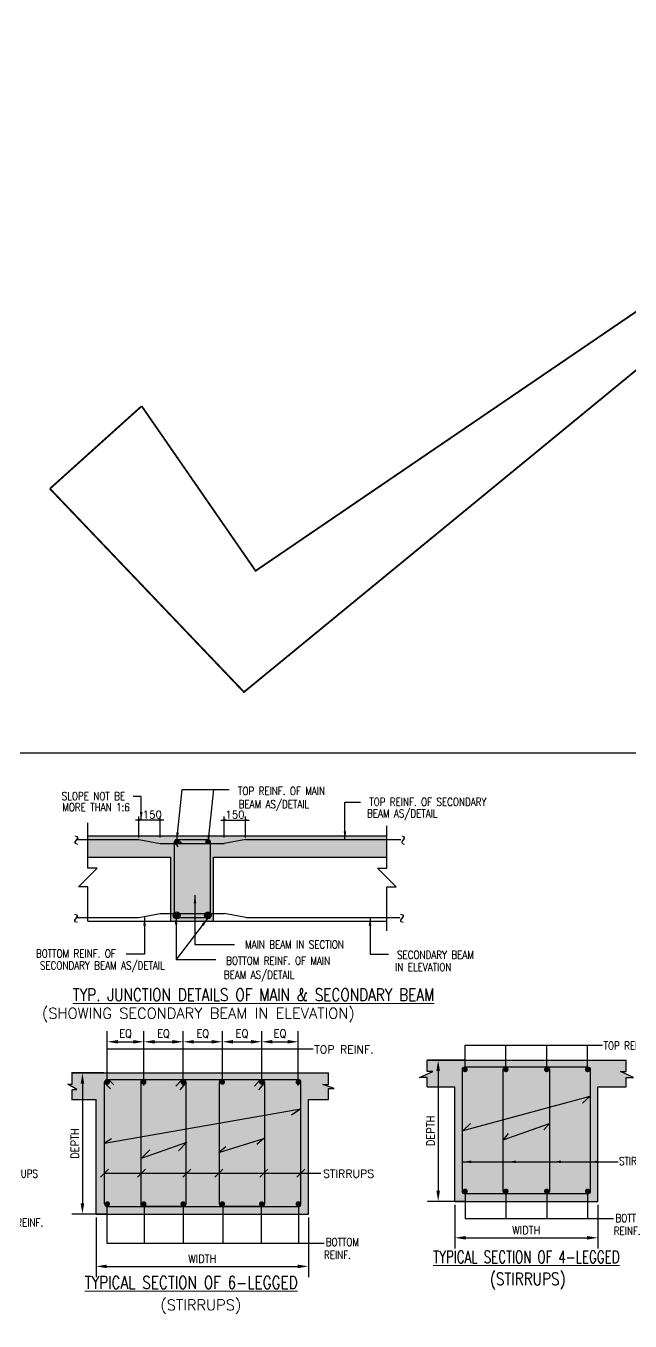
# Model space of a CAD drawing. Header units: millimetres. Extents: x 2061841 to 105821645, y -77612 to 48520811.
# Drawn here: x 2672703 to 2689691, y 43323 to 79745 of the extents above; entities that cross this region are included whole.
import ezdxf
from ezdxf.enums import TextEntityAlignment as Align

# ---------------------------------------------------------------- set-up
doc = ezdxf.new("R2010")
doc.units = ezdxf.units.MM
doc.header["$LTSCALE"] = 10
doc.header["$MEASUREMENT"] = 0
doc.linetypes.add('AUDIT_I_161129175419-4', pattern=[0])
doc.linetypes.add('AUDIT_I_161129175419-5', pattern=[0])
for name, color, linetype in [('BEAM', 4, 'Continuous'), ('BEAM HATCH', 252, 'Continuous'), ('BORDER', 5, 'Continuous'), ('DIM', 8, 'Continuous'), ('HATCH', 33, 'Continuous'), ('reinf', 1, 'Continuous')]:
    doc.layers.add(name, color=color, linetype=linetype)
for name, color, linetype, lineweight in [('GEN-LEDAR', 3, 'Continuous', 0), ('SHADE', 252, 'Continuous', 18), ('TEXT', 2, 'Continuous', 25), ('TEXT 3', 1, 'Continuous', 18), ('V-Beam1', 4, 'Continuous', 25)]:
    doc.layers.add(name, color=color, linetype=linetype, lineweight=lineweight)
doc.styles.add('200', font='romand.shx', dxfattribs={"width": 0.8, "height": 225})
doc.styles.add('MAH', font='romand.shx', dxfattribs={"height": 210})
doc.styles.add('RD', font='romand.shx', dxfattribs={"width": 0.9, "height": 225})
doc.styles.add('RT', font='romant.shx', dxfattribs={"height": 250})
doc.dimstyles.new('AR', dxfattribs={"dimtxt": 250, "dimasz": 300, "dimexe": 300, "dimexo": 100, "dimgap": 100, "dimtad": 1, "dimdec": 0, "dimdsep": 46, "dimtxsty": 'RD', "dimcen": 2.5, "dimdle": 100, "dimclrd": 3, "dimclre": 3, "dimclrt": 2, "dimadec": 0, "dimazin": 0, "dimtfac": 1, "dimtdec": 0, "dimtmove": 0, "dimatfit": 3, "dimfxl": 1, "dimtolj": 1, "dimtzin": 0, "dimarcsym": 0})
doc.dimstyles.new('GR1', dxfattribs={"dimtxt": 225, "dimasz": 125, "dimexe": 125, "dimexo": 100, "dimgap": 50, "dimtad": 1, "dimdec": 0, "dimzin": 3, "dimdsep": 46, "dimtxsty": '200', "dimblk1": 'OBLIQUE', "dimblk2": 'OBLIQUE', "dimsah": 1, "dimcen": 0.0625, "dimdle": 125, "dimclrd": 3, "dimclre": 3, "dimclrt": 2, "dimadec": 0, "dimazin": 0, "dimtfac": 1, "dimtdec": 0, "dimtix": 1, "dimtmove": 0, "dimatfit": 3, "dimfxl": 1, "dimtolj": 1, "dimtzin": 0, "dimarcsym": 0})
doc.dimstyles.new('MA', dxfattribs={"dimtxt": 210, "dimasz": 50, "dimexe": 100, "dimexo": 50, "dimgap": 50, "dimtad": 1, "dimdec": 0, "dimzin": 0, "dimdsep": 46, "dimtxsty": 'MAH', "dimblk1": 'OBLIQUE', "dimblk2": 'OBLIQUE', "dimsah": 1, "dimcen": 0.09, "dimdle": 100, "dimclrd": 3, "dimclre": 3, "dimclrt": 2, "dimadec": 0, "dimazin": 0, "dimtfac": 1, "dimtdec": 0, "dimtix": 1, "dimtofl": 0, "dimtmove": 0, "dimatfit": 3, "dimldrblk": 'OBLIQUE', "dimfxl": 1, "dimtolj": 1, "dimtzin": 0, "dimarcsym": 0})

# ---------------------------------------------------------------- blocks, each defined once
blk = doc.blocks.new('*D2069')
at = {"layer": 'Defpoints', "color": 0, "linetype": 'AUDIT_I_161129175419-4', "ltscale": 0.25, "transparency": 16777216}
for p in [(2685166, 50657), (2684295, 46689), (2685166, 46689)]:
    blk.add_point(p, dxfattribs=at)
at = {"layer": 'DIM', "color": 3, "lineweight": -2, "ltscale": 0.25, "transparency": 16777216}
for p, q in [((2685066, 50657), (2683995, 50657)), ((2684295, 50357), (2684295, 46989)), ((2685066, 46689), (2683995, 46689))]:
    blk.add_line(p, q, dxfattribs=at)
at = {"layer": 'DIM', "color": 3, "linetype": 'AUDIT_I_161129175419-4', "ltscale": 0.25, "transparency": 16777216}
for points in [[(2684245, 50357), (2684345, 50357), (2684295, 50657)], [(2684245, 46989), (2684345, 46989), (2684295, 46689)]]:
    blk.add_solid(points, dxfattribs=at)
at = {"layer": 'DIM', "color": 2, "linetype": 'AUDIT_I_161129175419-4', "ltscale": 0.25, "transparency": 16777216, "insert": (2684083, 48673), "char_height": 225, "attachment_point": 5, "rotation": 90, "style": 'RD'}
blk.add_mtext('\\A1;DEPTH', dxfattribs=at)
blk = doc.blocks.new('*D2070')
at = {"layer": 'Defpoints', "color": 0, "linetype": 'AUDIT_I_161129175419-4', "ltscale": 0.25, "transparency": 16777216}
for p in [(2684765, 46689), (2688781, 46689), (2688781, 45665)]:
    blk.add_point(p, dxfattribs=at)
at = {"layer": 'DIM', "color": 3, "lineweight": -2, "ltscale": 0.25, "transparency": 16777216}
for p, q in [((2684765, 46589), (2684765, 45365)), ((2688781, 46589), (2688781, 45365)), ((2685065, 45665), (2688481, 45665))]:
    blk.add_line(p, q, dxfattribs=at)
at = {"layer": 'DIM', "color": 3, "linetype": 'AUDIT_I_161129175419-4', "ltscale": 0.25, "transparency": 16777216}
for points in [[(2685065, 45715), (2685065, 45615), (2684765, 45665)], [(2688481, 45715), (2688481, 45615), (2688781, 45665)]]:
    blk.add_solid(points, dxfattribs=at)
at = {"layer": 'DIM', "color": 2, "linetype": 'AUDIT_I_161129175419-4', "ltscale": 0.25, "transparency": 16777216, "insert": (2686773, 45877), "char_height": 225, "attachment_point": 5, "style": 'RD'}
blk.add_mtext('\\A1;WIDTH', dxfattribs=at)
blk = doc.blocks.new('_Oblique')
at = {"color": 0, "linetype": 'ByBlock', "lineweight": -2}
blk.add_line((-0.5, -0.5), (0.5, 0.5), dxfattribs=at)
blk = doc.blocks.new('*D2073')
at = {"layer": 'Defpoints', "color": 0, "linetype": 'AUDIT_I_161129175419-4', "ltscale": 0.25, "transparency": 16777216}
for p in [(2674991, 50301), (2674293, 46333), (2675079, 46333)]:
    blk.add_point(p, dxfattribs=at)
at = {"layer": 'DIM', "color": 3, "lineweight": -2, "ltscale": 0.25, "transparency": 16777216}
for p, q in [((2674891, 50301), (2673993, 50301)), ((2674293, 50001), (2674293, 46633)), ((2674979, 46333), (2673993, 46333))]:
    blk.add_line(p, q, dxfattribs=at)
at = {"layer": 'DIM', "color": 3, "linetype": 'AUDIT_I_161129175419-4', "ltscale": 0.25, "transparency": 16777216}
for points in [[(2674243, 50001), (2674343, 50001), (2674293, 50301)], [(2674243, 46633), (2674343, 46633), (2674293, 46333)]]:
    blk.add_solid(points, dxfattribs=at)
at = {"layer": 'DIM', "color": 2, "linetype": 'AUDIT_I_161129175419-4', "ltscale": 0.25, "transparency": 16777216, "insert": (2674080, 48317), "char_height": 225, "attachment_point": 5, "rotation": 90, "style": 'RD'}
blk.add_mtext('\\A1;DEPTH', dxfattribs=at)
blk = doc.blocks.new('*D2074')
at = {"layer": 'Defpoints', "color": 0, "linetype": 'AUDIT_I_161129175419-4', "ltscale": 0.25, "transparency": 16777216}
for p in [(2674678, 46333), (2680648, 46333), (2680648, 44861)]:
    blk.add_point(p, dxfattribs=at)
at = {"layer": 'DIM', "color": 3, "lineweight": -2, "ltscale": 0.25, "transparency": 16777216}
for p, q in [((2674678, 46233), (2674678, 44561)), ((2680648, 46233), (2680648, 44561)), ((2674978, 44861), (2680348, 44861))]:
    blk.add_line(p, q, dxfattribs=at)
at = {"layer": 'DIM', "color": 3, "linetype": 'AUDIT_I_161129175419-4', "ltscale": 0.25, "transparency": 16777216}
for points in [[(2674978, 44911), (2674978, 44811), (2674678, 44861)], [(2680348, 44911), (2680348, 44811), (2680648, 44861)]]:
    blk.add_solid(points, dxfattribs=at)
at = {"layer": 'DIM', "color": 2, "linetype": 'AUDIT_I_161129175419-4', "ltscale": 0.25, "transparency": 16777216, "insert": (2677663, 45074), "char_height": 225, "attachment_point": 5, "style": 'RD'}
blk.add_mtext('\\A1;WIDTH', dxfattribs=at)
blk = doc.blocks.new('*D2075')
at = {"layer": 'Defpoints', "color": 0, "linetype": 'AUDIT_I_161129175419-4', "ltscale": 0.25, "transparency": 16777216}
for p in [(2676019, 51177), (2674991, 49969), (2676019, 49968)]:
    blk.add_point(p, dxfattribs=at)
at = {"layer": 'DIM', "color": 3, "lineweight": -2, "ltscale": 0.25, "transparency": 16777216}
for p, q in [((2674991, 50069), (2674991, 51477)), ((2676019, 50068), (2676019, 51477)), ((2675291, 51177), (2675719, 51177))]:
    blk.add_line(p, q, dxfattribs=at)
at = {"layer": 'DIM', "color": 3, "linetype": 'AUDIT_I_161129175419-4', "ltscale": 0.25, "transparency": 16777216}
for points in [[(2675291, 51227), (2675291, 51127), (2674991, 51177)], [(2675719, 51227), (2675719, 51127), (2676019, 51177)]]:
    blk.add_solid(points, dxfattribs=at)
at = {"layer": 'DIM', "color": 2, "linetype": 'AUDIT_I_161129175419-4', "ltscale": 0.25, "transparency": 16777216, "insert": (2675505, 51400), "char_height": 225, "attachment_point": 5, "style": 'RD'}
blk.add_mtext('\\A1;EQ', dxfattribs=at)
blk = doc.blocks.new('*D2076')
at = {"layer": 'Defpoints', "color": 0, "linetype": 'AUDIT_I_161129175419-4', "ltscale": 0.25, "transparency": 16777216}
for p in [(2677124, 51177), (2676019, 50022), (2677124, 49966)]:
    blk.add_point(p, dxfattribs=at)
at = {"layer": 'DIM', "color": 3, "lineweight": -2, "ltscale": 0.25, "transparency": 16777216}
for p, q in [((2676019, 50122), (2676019, 51477)), ((2677124, 50066), (2677124, 51477)), ((2676319, 51177), (2676824, 51177))]:
    blk.add_line(p, q, dxfattribs=at)
at = {"layer": 'DIM', "color": 3, "linetype": 'AUDIT_I_161129175419-4', "ltscale": 0.25, "transparency": 16777216}
for points in [[(2676319, 51227), (2676319, 51127), (2676019, 51177)], [(2676824, 51227), (2676824, 51127), (2677124, 51177)]]:
    blk.add_solid(points, dxfattribs=at)
at = {"layer": 'DIM', "color": 2, "linetype": 'AUDIT_I_161129175419-4', "ltscale": 0.25, "transparency": 16777216, "insert": (2676571, 51400), "char_height": 225, "attachment_point": 5, "style": 'RD'}
blk.add_mtext('\\A1;EQ', dxfattribs=at)
blk = doc.blocks.new('*D2077')
at = {"layer": 'Defpoints', "color": 0, "linetype": 'AUDIT_I_161129175419-4', "ltscale": 0.25, "transparency": 16777216}
for p in [(2678228, 51177), (2677124, 49970), (2678228, 49995)]:
    blk.add_point(p, dxfattribs=at)
at = {"layer": 'DIM', "color": 3, "lineweight": -2, "ltscale": 0.25, "transparency": 16777216}
for p, q in [((2677124, 50070), (2677124, 51477)), ((2678228, 50095), (2678228, 51477)), ((2677424, 51177), (2677928, 51177))]:
    blk.add_line(p, q, dxfattribs=at)
at = {"layer": 'DIM', "color": 3, "linetype": 'AUDIT_I_161129175419-4', "ltscale": 0.25, "transparency": 16777216}
for points in [[(2677424, 51227), (2677424, 51127), (2677124, 51177)], [(2677928, 51227), (2677928, 51127), (2678228, 51177)]]:
    blk.add_solid(points, dxfattribs=at)
at = {"layer": 'DIM', "color": 2, "linetype": 'AUDIT_I_161129175419-4', "ltscale": 0.25, "transparency": 16777216, "insert": (2677676, 51400), "char_height": 225, "attachment_point": 5, "style": 'RD'}
blk.add_mtext('\\A1;EQ', dxfattribs=at)
blk = doc.blocks.new('*D2078')
at = {"layer": 'Defpoints', "color": 0, "linetype": 'AUDIT_I_161129175419-4', "ltscale": 0.25, "transparency": 16777216}
for p in [(2679333, 51177), (2678228, 50044), (2679333, 50044)]:
    blk.add_point(p, dxfattribs=at)
at = {"layer": 'DIM', "color": 3, "lineweight": -2, "ltscale": 0.25, "transparency": 16777216}
for p, q in [((2678228, 50144), (2678228, 51477)), ((2679333, 50144), (2679333, 51477)), ((2678528, 51177), (2679033, 51177))]:
    blk.add_line(p, q, dxfattribs=at)
at = {"layer": 'DIM', "color": 3, "linetype": 'AUDIT_I_161129175419-4', "ltscale": 0.25, "transparency": 16777216}
for points in [[(2678528, 51227), (2678528, 51127), (2678228, 51177)], [(2679033, 51227), (2679033, 51127), (2679333, 51177)]]:
    blk.add_solid(points, dxfattribs=at)
at = {"layer": 'DIM', "color": 2, "linetype": 'AUDIT_I_161129175419-4', "ltscale": 0.25, "transparency": 16777216, "insert": (2678781, 51400), "char_height": 225, "attachment_point": 5, "style": 'RD'}
blk.add_mtext('\\A1;EQ', dxfattribs=at)
blk = doc.blocks.new('*D2079')
at = {"layer": 'Defpoints', "color": 0, "linetype": 'AUDIT_I_161129175419-4', "ltscale": 0.25, "transparency": 16777216}
for p in [(2680361, 51177), (2679333, 50044), (2680361, 49968)]:
    blk.add_point(p, dxfattribs=at)
at = {"layer": 'DIM', "color": 3, "lineweight": -2, "ltscale": 0.25, "transparency": 16777216}
for p, q in [((2679333, 50144), (2679333, 51477)), ((2680361, 50068), (2680361, 51477)), ((2679633, 51177), (2680061, 51177))]:
    blk.add_line(p, q, dxfattribs=at)
at = {"layer": 'DIM', "color": 3, "linetype": 'AUDIT_I_161129175419-4', "ltscale": 0.25, "transparency": 16777216}
for points in [[(2679633, 51227), (2679633, 51127), (2679333, 51177)], [(2680061, 51227), (2680061, 51127), (2680361, 51177)]]:
    blk.add_solid(points, dxfattribs=at)
at = {"layer": 'DIM', "color": 2, "linetype": 'AUDIT_I_161129175419-4', "ltscale": 0.25, "transparency": 16777216, "insert": (2679847, 51400), "char_height": 225, "attachment_point": 5, "style": 'RD'}
blk.add_mtext('\\A1;EQ', dxfattribs=at)
blk = doc.blocks.new('*D2023')
at = {"layer": 'Defpoints', "color": 0, "linetype": 'AUDIT_I_161129175419-5', "transparency": 16777216}
for p in [(2675882, 57410), (2675882, 56870), (2676482, 56870)]:
    blk.add_point(p, dxfattribs=at)
at = {"layer": 'DIM', "color": 3, "linetype": 'AUDIT_I_161129175419-5', "lineweight": -2, "transparency": 16777216}
for p, q in [((2676582, 57410), (2675782, 57410)), ((2675882, 56920), (2675882, 57510)), ((2676482, 56920), (2676482, 57510))]:
    blk.add_line(p, q, dxfattribs=at)
at = {"layer": 'DIM', "color": 3, "linetype": 'AUDIT_I_161129175419-5', "lineweight": -2, "transparency": 16777216, "xscale": 50, "yscale": 50, "zscale": 50, "rotation": 180}
blk.add_blockref('_Oblique', (2675882, 57410), dxfattribs=at)
at = {"layer": 'DIM', "color": 3, "linetype": 'AUDIT_I_161129175419-5', "lineweight": -2, "transparency": 16777216, "xscale": 50, "yscale": 50, "zscale": 50}
blk.add_blockref('_Oblique', (2676482, 57410), dxfattribs=at)
at = {"layer": 'DIM', "color": 2, "linetype": 'AUDIT_I_161129175419-5', "transparency": 16777216, "insert": (2676257, 57565), "char_height": 210, "attachment_point": 5, "style": 'MAH'}
blk.add_mtext('\\A1;150', dxfattribs=at)
blk = doc.blocks.new('*D2024')
at = {"layer": 'Defpoints', "color": 0, "linetype": 'AUDIT_I_161129175419-5', "transparency": 16777216}
for p in [(2678882, 57410), (2678282, 56870), (2678882, 56870)]:
    blk.add_point(p, dxfattribs=at)
at = {"layer": 'DIM', "color": 3, "linetype": 'AUDIT_I_161129175419-5', "lineweight": -2, "transparency": 16777216}
for p, q in [((2678182, 57410), (2678982, 57410)), ((2678282, 56920), (2678282, 57510)), ((2678882, 56920), (2678882, 57510))]:
    blk.add_line(p, q, dxfattribs=at)
at = {"layer": 'DIM', "color": 3, "linetype": 'AUDIT_I_161129175419-5', "lineweight": -2, "transparency": 16777216, "xscale": 50, "yscale": 50, "zscale": 50, "rotation": 180}
blk.add_blockref('_Oblique', (2678282, 57410), dxfattribs=at)
at = {"layer": 'DIM', "color": 3, "linetype": 'AUDIT_I_161129175419-5', "lineweight": -2, "transparency": 16777216, "xscale": 50, "yscale": 50, "zscale": 50}
blk.add_blockref('_Oblique', (2678882, 57410), dxfattribs=at)
at = {"layer": 'DIM', "color": 2, "linetype": 'AUDIT_I_161129175419-5', "transparency": 16777216, "insert": (2678582, 57565), "char_height": 210, "attachment_point": 5, "style": 'MAH'}
blk.add_mtext('\\A1;150', dxfattribs=at)

msp = doc.modelspace()

# ---------------------------------------------------------------- hatches: boundary and pattern name
at = {"layer": 'BEAM HATCH', "linetype": 'AUDIT_I_161129175419-5'}
for points in [[(2682852, 56369.7), (2682852, 56969.7), (2674441.7, 56969.7), (2674441.7, 56369.7), (2676782.2, 56369.7), (2676782.2, 54569.7), (2677982.2, 54569.7), (2677982.2, 56369.7), (2682852, 56369.7)], [(2681214.6, 49551.4), (2681214.6, 49861.4), (2681369.9, 49861.4), (2681299.1, 49888), (2681284.7, 49888.2), (2681294.3, 49889.8), (2681053.7, 49980.1), (2681214.6, 49980.1), (2681214.6, 50301.4), (2674000, 50301.4), (2674000, 49984.8), (2673885.6, 49984.8), (2674135.6, 49837.9), (2674000, 49837.9), (2674000, 49551.4), (2674678.1, 49551.4), (2674678.1, 46333.3), (2680647.6, 46333.3), (2680647.6, 49551.4)]]:
    msp.add_hatch(color=252, dxfattribs=at).paths.add_polyline_path(points)
at = {"layer": 'SHADE', "linetype": 'Continuous'}
h = msp.add_hatch(color=256, dxfattribs=at)
h.dxf.hatch_style = 1
h.paths.add_polyline_path([(2689579.3, 50656.7), (2683980.9, 50656.7), (2683980.9, 50340.2), (2684141.8, 50340.2), (2683774.1, 50169.7), (2683980.9, 50169.7), (2683980.9, 49906.7), (2684764.9, 49906.7), (2684764.9, 46688.6), (2688781.3, 46688.6), (2688781.3, 49906.7), (2689579.3, 49906.7), (2689579.3, 50169.7), (2689786.1, 50169.7), (2689418.4, 50340.2), (2689579.3, 50340.2), (2689579.3, 50656.7)])

# ---------------------------------------------------------------- linework, layer by layer
at = {"layer": 'BEAM', "linetype": 'AUDIT_I_161129175419-5', "ltscale": 800}
for p, q in [((2674441.7, 56059.4), (2674441.7, 57332)), ((2682852, 56059.4), (2682852, 57249.1)), ((2674441.7, 56969.7), (2682852, 56969.7)), ((2674441.7, 56369.7), (2676782.2, 56369.7)), ((2676782.2, 54569.7), (2676782.2, 56369.7)), ((2677982.2, 54569.7), (2677982.2, 56369.7)), ((2677982.2, 56369.7), (2682852, 56369.7)), ((2674179.7, 55535.3), (2674703.8, 56059.4)), ((2674703.8, 56059.4), (2674441.7, 56059.4)), ((2683114, 55535.3), (2682589.9, 56059.4)), ((2682589.9, 56059.4), (2682852, 56059.4)), ((2674441.7, 55535.3), (2674179.7, 55535.3)), ((2674441.7, 54569.7), (2674441.7, 55535.3)), ((2682852, 54297.5), (2682852, 55535.3)), ((2682852, 55535.3), (2683114, 55535.3)), ((2674441.7, 54569.7), (2682852, 54569.7)), ((2683980.9, 50656.7), (2689579.3, 50656.7)), ((2674000, 50301.4), (2681214.6, 50301.4)), ((2683980.9, 49906.7), (2684764.9, 49906.7)), ((2684764.9, 46688.6), (2684764.9, 49906.7)), ((2688781.3, 46688.6), (2688781.3, 49906.7)), ((2688781.3, 49906.7), (2689579.3, 49906.7)), ((2674000, 49551.4), (2674678.1, 49551.4)), ((2674678.1, 46333.3), (2674678.1, 49551.4)), ((2680647.6, 46333.3), (2680647.6, 49551.4)), ((2680647.6, 49551.4), (2681214.6, 49551.4)), ((2674678.1, 46333.3), (2680647.6, 46333.3))]:
    msp.add_line(p, q, dxfattribs=at)
at = {"layer": 'BEAM', "const_width": 50}
for points in [[(2673378.2, 66730.7), (2678834.6, 61011.3), (2701623.4, 79719.7)], [(2675957.9, 69053), (2679160.9, 64420.4), (2701623.4, 79719.7)], [(2675957.9, 69053), (2673378.2, 66730.7)]]:
    msp.add_lwpolyline(points, dxfattribs=at)
at = {"layer": 'BEAM', "linetype": 'AUDIT_I_161129175419-5', "ltscale": 50}
for points in [[(2683980.9, 49906.7), (2683980.9, 50169.7), (2683774.1, 50169.7), (2684141.8, 50340.2), (2683980.9, 50340.2), (2683980.9, 50656.7)], [(2689579.3, 49906.7), (2689579.3, 50169.7), (2689786.1, 50169.7), (2689418.4, 50340.2), (2689579.3, 50340.2), (2689579.3, 50656.7)], [(2674000, 49539.7), (2674000, 49837.9), (2674135.6, 49837.9), (2673885.6, 49984.8), (2674000, 49984.8), (2674000, 50317.1)], [(2681214.6, 49551.4), (2681214.6, 49861.4), (2681369.9, 49861.4), (2681053.7, 49980.1), (2681214.6, 49980.1), (2681214.6, 50301.4)]]:
    msp.add_lwpolyline(points, dxfattribs=at)
at = {"layer": 'BORDER'}
msp.add_lwpolyline([(2640307.7, -702.5), (2730307.7, -702.5), (2730307.7, 59297.5), (2640307.7, 59297.5)], close=True, dxfattribs=at)
at = {"layer": 'Defpoints', "color": 0, "linetype": 'AUDIT_I_161129175419-4'}
for p in [(2684764.9, 50656.7), (2674678.1, 50301.4), (2688781.3, 46688.6), (2674678.1, 46333.3), (2674678.1, 46333.3), (2680647.6, 46333.3)]:
    msp.add_point(p, dxfattribs=at)
at = {"layer": 'DIM', "linetype": 'AUDIT_I_161129175419-5'}
for centre, radius in [((2676942.7, 54732.1), 96), ((2677821.7, 54732.1), 92.7)]:
    msp.add_circle(centre, radius, dxfattribs=at)
at = {"layer": 'HATCH', "color": 3, "linetype": 'AUDIT_I_161129175419-5', "ltscale": 800}
for p, q in [((2685051.3, 51086.6), (2688916.5, 51086.6)), ((2685051.3, 50396.7), (2685051.3, 51086.6)), ((2686199.2, 50396.7), (2686199.2, 51086.6)), ((2687347, 50396.7), (2687347, 51086.6)), ((2688494.9, 50396.7), (2688494.9, 51086.6)), ((2674991.4, 50979.7), (2680782.8, 50979.7)), ((2674991.4, 50029.3), (2674991.4, 50979.7)), ((2676019, 49945.8), (2676019, 50979.7)), ((2677123.7, 49945.8), (2677123.7, 50979.7)), ((2678228.3, 50043.8), (2678228.3, 50979.7)), ((2679333, 50043.8), (2679333, 50979.7)), ((2680361.2, 49945.8), (2680361.2, 50979.7)), ((2676024.8, 46653.7), (2676024.8, 45515)), ((2678239, 46653.4), (2678239, 45515)), ((2679316.8, 46664.3), (2679316.8, 45515)), ((2680365.9, 46630.1), (2680365.9, 45515)), ((2685051.3, 46974.7), (2685051.3, 46209.1)), ((2686199.2, 46974.7), (2686199.2, 46209.1)), ((2687347, 46974.7), (2687347, 46209.1)), ((2688494.9, 46974.7), (2688494.9, 46209.1)), ((2674980.8, 46616.1), (2674980.8, 45515)), ((2677120.9, 46587.4), (2677120.9, 45515)), ((2685051.3, 46209.1), (2689225, 46209.1)), ((2674980.8, 45515), (2681091.3, 45515))]:
    msp.add_line(p, q, dxfattribs=at)
at = {"layer": 'HATCH', "color": 3, "linetype": 'AUDIT_I_161129175419-5', "ltscale": 50}
for points in [[(2685207.1, 48876.6), (2685001.2, 48680.7), (2688571.3, 49651.5), (2688356.2, 49448.5)], [(2675106.3, 48448.5), (2674914.4, 48325.4), (2680437.6, 49296.2), (2680173.7, 49117.5)], [(2686262.2, 48601.3), (2686124.2, 48416.3), (2687422, 48882.8), (2687269.5, 48703.2)], [(2678320.1, 48226.1), (2678128.7, 48063), (2679395.9, 48456.6), (2679200.3, 48288.8)], [(2676191.1, 48141.8), (2675956.3, 47905.6), (2677225.6, 48351.7), (2676996.7, 48113.2)]]:
    msp.add_lwpolyline(points, dxfattribs=at)
at = {"layer": 'reinf', "linetype": 'AUDIT_I_161129175419-5', "ltscale": 800}
for p, q in [((2674140.9, 56869.7), (2675882.2, 56869.7)), ((2675882.2, 56869.7), (2676482.2, 56750.1)), ((2676962.5, 56869.7), (2677096.4, 56751.8)), ((2678882.2, 56869.7), (2678282.2, 56750.1)), ((2678882.2, 56869.7), (2683248.4, 56869.7)), ((2676482.2, 56750.1), (2678282.2, 56750.1)), ((2676891.5, 56776.8), (2676970.7, 56659)), ((2674131.2, 54669.7), (2675882.2, 54669.7)), ((2675882.2, 54669.7), (2676482.2, 54789.2)), ((2676482.2, 54789.2), (2678282.2, 54789.2)), ((2676882.2, 54669.7), (2677882.2, 54669.7)), ((2678882.2, 54669.7), (2678282.2, 54789.2)), ((2678882.2, 54669.7), (2683215.2, 54669.7)), ((2674914.4, 46623.2), (2674914.4, 50037.7)), ((2675080.4, 49849.6), (2674918.2, 50011.7)), ((2674994.4, 50117.7), (2680357.6, 50117.7)), ((2675176.1, 49964.3), (2675040.4, 50099.9)), ((2677074, 50101.6), (2676920.4, 49927.5)), ((2677185.7, 49999.7), (2677032.2, 49825.6)), ((2679283.3, 50101.6), (2679129.7, 49927.5)), ((2679395, 49999.7), (2679241.5, 49825.6)), ((2680437.6, 46623.2), (2680437.6, 50037.7)), ((2674994.4, 46543.2), (2680357.6, 46543.2))]:
    msp.add_line(p, q, dxfattribs=at)
at = {"layer": 'reinf', "linetype": 'AUDIT_I_161129175419-5', "ltscale": 50}
msp.add_lwpolyline([(2676882.2, 54669.7), (2676882.2, 56794.7, -0.4142136), (2676957.2, 56869.7), (2677807.2, 56869.7, -0.4142136), (2677882.2, 56794.7), (2677882.2, 54669.7)], format="xyb", dxfattribs=at)
at = {"layer": 'reinf', "linetype": 'AUDIT_I_161129175419-5', "ltscale": 50, "const_width": 60}
for points in [[(2676972.9, 56808.9, 1), (2676912.9, 56807.6, 1)], [(2677794.3, 56808.9, -1), (2677854.3, 56807.6, -1)], [(2676972.7, 54732.1, -1), (2676912.7, 54732.1, -1)], [(2677791.7, 54732.1, 1), (2677851.7, 54732.1, 1)]]:
    msp.add_lwpolyline(points, format="xyb", close=True, dxfattribs=at)
at = {"layer": 'reinf', "linetype": 'AUDIT_I_161129175419-5', "ltscale": 50}
for points in [[(2685051.3, 50471.7), (2688494.9, 50471.7, -0.4142136), (2688569.9, 50396.7), (2688569.9, 46974.7, -0.4142136), (2688494.9, 46899.7), (2685051.3, 46899.7, -0.4142136), (2684976.3, 46974.7), (2684976.3, 50396.7, -0.4142136)], [(2686199.2, 50471.7), (2687347, 50471.7, -0.4142136), (2687422, 50396.7), (2687422, 46974.7, -0.4142136), (2687347, 46899.7), (2686199.2, 46899.7, -0.4142136), (2686124.2, 46974.7), (2686124.2, 50396.7, -0.4142136)], [(2676020.2, 50117.7), (2677118.2, 50117.7, -0.4142136), (2677198.2, 50037.7), (2677198.2, 46623.2, -0.4142136), (2677118.2, 46543.2), (2676020.2, 46543.2, -0.4142136), (2675940.2, 46623.2), (2675940.2, 50037.7, -0.4142136)], [(2678229.5, 50117.7), (2679327.5, 50117.7, -0.4142136), (2679407.5, 50037.7), (2679407.5, 46623.2, -0.4142136), (2679327.5, 46543.2), (2678229.5, 46543.2, -0.4142136), (2678149.5, 46623.2), (2678149.5, 50037.7, -0.4142136)]]:
    msp.add_lwpolyline(points, format="xyb", close=True, dxfattribs=at)
at = {"layer": 'reinf', "color": 3, "linetype": 'AUDIT_I_161129175419-5', "const_width": 75}
for points in [[(2685088.8, 50396.7, -1), (2685013.8, 50396.7, -1)], [(2686236.7, 50396.7, 1), (2686161.7, 50396.7, 1)], [(2687384.5, 50396.7, 1), (2687309.5, 50396.7, 1)], [(2688457.4, 50396.7, -1), (2688532.4, 50396.7, -1)], [(2674954.5, 50043.8, -1), (2675029.5, 50043.8, -1)], [(2675981.5, 50043.8, -1), (2676056.5, 50043.8, -1)], [(2677086.2, 50043.8, -1), (2677161.2, 50043.8, -1)], [(2678190.8, 50043.8, -1), (2678265.8, 50043.8, -1)], [(2679295.5, 50043.8, -1), (2679370.5, 50043.8, -1)], [(2680323.7, 50043.8, -1), (2680398.7, 50043.8, -1)], [(2685088.8, 46974.7, -1), (2685013.8, 46974.7, -1)], [(2686236.7, 46974.7, -1), (2686161.7, 46974.7, -1)], [(2687384.5, 46974.7, -1), (2687309.5, 46974.7, -1)], [(2688457.4, 46974.7, 1), (2688532.4, 46974.7, 1)], [(2674954.8, 46617.1, 1), (2675029.8, 46617.1, 1)], [(2675981.5, 46617.1, 1), (2676056.5, 46617.1, 1)], [(2677086.2, 46617.1, 1), (2677161.2, 46617.1, 1)], [(2678190.8, 46617.1, 1), (2678265.8, 46617.1, 1)], [(2679295.5, 46617.1, 1), (2679370.5, 46617.1, 1)], [(2680323.7, 46619.4, 1), (2680398.7, 46619.4, 1)]]:
    msp.add_lwpolyline(points, format="xyb", close=True, dxfattribs=at)
at = {"layer": 'reinf', "linetype": 'AUDIT_I_161129175419-5', "ltscale": 50}
for centre in [(2676942.9, 56808.3), (2677824.3, 56808.3), (2676942.7, 54732.1), (2677821.7, 54732.1)]:
    msp.add_circle(centre, 60.3, dxfattribs=at)
for centre, start, end in [((2674994.4, 50037.7), 90, 180), ((2680357.6, 50037.7), 0, 90), ((2674994.4, 46623.2), 180, 270), ((2680357.6, 46623.2), 270, 0)]:
    msp.add_arc(centre, 80, start, end, dxfattribs=at)
at = {"layer": 'V-Beam1', "linetype": 'Continuous', "ltscale": 800}
msp.add_line((2684764.9, 46688.6), (2688781.3, 46688.6), dxfattribs=at)

# ---------------------------------------------------------------- texts
at = {"layer": 'TEXT', "color": 2, "linetype": 'AUDIT_I_161129175419-5', "style": 'RD', "width": 0.8}
for s, p in [('TOP REINF. OF MAIN', (2679890.3, 58229.8)), ('SLOPE NOT BE', (2674602.3, 58085.3, 0)), ('BEAM AS/DETAIL', (2679677, 57841.5)), ('TOP REINF. OF SECONDARY', (2684004.2, 57921.8)), ('MORE THAN 1:6', (2674674.5, 57772.7, 0)), ('BEAM AS/DETAIL', (2683286.3, 57582.9)), ('MAIN BEAM IN SECTION', (2680255, 53910.9)), ('BOTTOM REINF. OF ', (2674169.6, 53658.6)), ('BOTTOM REINF. OF MAIN', (2679795.3, 53457.1)), ('SECONDARY BEAM', (2684218.9, 53621.9)), (' SECONDARY BEAM AS/DETAIL', (2674790.1, 53305.9)), ('BEAM AS/DETAIL', (2679259, 53046)), ('IN ELEVATION', (2683875.8, 53276.8))]:
    msp.add_text(s, height=225, dxfattribs=at).set_placement(p, align=Align.MIDDLE)
at = {"layer": 'TEXT', "color": 1, "linetype": 'AUDIT_I_161129175419-5', "style": 'RT'}
for p in [(2674244.8, 56699.5), (2683433.5, 56699.5), (2674235, 54499.5), (2683400.4, 54499.5)]:
    msp.add_text('~', height=288, rotation=90, dxfattribs=at).set_placement(p)
at = {"layer": 'TEXT', "color": 2, "linetype": 'AUDIT_I_161129175419-5', "style": 'RD'}
for s, p in [('TOP REINF.', (2680812.1, 50849.6)), ('STIRRUPS', (2681057.2, 47355))]:
    msp.add_text(s, height=225, dxfattribs=at).set_placement(p)
at = {"layer": 'TEXT', "color": 2, "linetype": 'AUDIT_I_161129175419-5', "style": 'RD', "width": 0.8}
for s, p in [('TOP REINF.', (2688945.8, 50956.5)), ('STIRRUPS', (2689379.6, 47710.3)), ('STIRRUPS', (2671891.7, 47355.7, 31.9)), ('BOTTOM ', (2689281.1, 46108.6)), ('BOTTOM REINF.', (2671375.7, 45981, 31.9)), (' REINF.', (2689108.5, 45745.6)), ('BOTTOM ', (2681134.9, 45434.3)), (' REINF.', (2680962.3, 45071.4))]:
    msp.add_text(s, height=225, dxfattribs=at).set_placement(p)
at = {"layer": 'TEXT 3', "linetype": 'AUDIT_I_161129175419-5', "ltscale": 30, "style": 'RD', "width": 0.8}
msp.add_text('%%uTYP. JUNCTION DETAILS OF MAIN & SECONDARY BEAM', height=350, dxfattribs=at).set_placement((2679102.6, 52499.6, 0), align=Align.MIDDLE)
at = {"layer": 'TEXT 3', "linetype": 'AUDIT_I_161129175419-5', "ltscale": 30, "style": 'RD'}
for s, p in [('(SHOWING SECONDARY BEAM IN ELEVATION)', (2673154.3, 51830.8)), ('(STIRRUPS)', (2676483.3, 43625.9, 0))]:
    msp.add_text(s, height=300, dxfattribs=at).set_placement(p)
for s, width, p in [('%%UTYPICAL SECTION OF 4-LEGGED', 0.7, (2684156.3, 44951.5)), ('%%uTYPICAL SECTION OF 6-LEGGED', 0.8, (2674356.1, 44232.3)), ('(STIRRUPS)', 0.8, (2685750.5, 44332.5))]:
    msp.add_text(s, height=350, dxfattribs=dict(at, width=width)).set_placement(p)

# ---------------------------------------------------------------- dimensions: what is measured, and where the dimension line sits
at = {"layer": 'DIM', "linetype": 'AUDIT_I_161129175419-5'}
for base, p1, p2, picture, middle in [((2675882.2, 57409.9), (2676482.2, 56869.7), (2675882.2, 56869.7), '*D2023', (2676257.2, 57409.9)), ((2678882.2, 57409.9), (2678282.2, 56869.7), (2678882.2, 56869.7), '*D2024', (2678582.2, 57409.9))]:
    dim = msp.add_linear_dim(base=base, p1=p1, p2=p2, text='150', dimstyle='MA', dxfattribs=at)
    dim.commit()
    dim.dimension.update_dxf_attribs({"geometry": picture, "text_midpoint": middle, "dimtype": 160})
at = {"layer": 'DIM', "linetype": 'AUDIT_I_161129175419-4', "ltscale": 0.25}
for base, p1, p2, text, picture, middle in [((2676019, 51177.2), (2674991.4, 49969.1), (2676019, 49967.8), 'EQ', '*D2075', (2675505.2, 51400.4)), ((2677123.7, 51177.2), (2676019, 50022.2), (2677123.7, 49965.7), 'EQ', '*D2076', (2676571.3, 51400.4)), ((2678228.3, 51177.2), (2677123.7, 49970.5), (2678228.3, 49995), 'EQ', '*D2077', (2677676, 51400.4)), ((2679333, 51177.2), (2678228.3, 50043.8), (2679333, 50043.8), 'EQ', '*D2078', (2678780.6, 51400.4)), ((2680361.2, 51177.2), (2679333, 50043.8), (2680361.2, 49967.6), 'EQ', '*D2079', (2679847.1, 51400.4)), ((2688781.3, 45664.7), (2684764.9, 46688.6), (2688781.3, 46688.6), 'WIDTH', '*D2070', (2686773.1, 45877.2)), ((2680647.6, 44861.1), (2674678.1, 46333.3), (2680647.6, 46333.3), 'WIDTH', '*D2074', (2677662.9, 45073.6))]:
    dim = msp.add_linear_dim(base=base, p1=p1, p2=p2, text=text, dimstyle='AR', override={"dimfxl": 1.25, "dimarcsym": 1}, dxfattribs=at)
    dim.commit()
    dim.dimension.update_dxf_attribs({"geometry": picture, "text_midpoint": middle})
for base, p1, p2, picture, middle in [((2684295.1, 46688.6), (2685165.6, 50656.7), (2685165.6, 46688.6), '*D2069', (2684082.6, 48672.6)), ((2674292.8, 46333.3), (2674991.4, 50301.4), (2675078.8, 46333.3), '*D2073', (2674080.3, 48317.3))]:
    dim = msp.add_linear_dim(base=base, p1=p1, p2=p2, angle=90, text='DEPTH', dimstyle='AR', override={"dimfxl": 1.25, "dimarcsym": 1}, dxfattribs=at)
    dim.commit()
    dim.dimension.update_dxf_attribs({"geometry": picture, "text_midpoint": middle})

# ---------------------------------------------------------------- leaders
at = {"layer": 'DIM', "linetype": 'AUDIT_I_161129175419-5'}
for points in [[(2674914.4, 47479), (2680995.3, 47479)], [(2675956.3, 47479), (2680726.3, 47479)], [(2677225.6, 47479), (2680995.3, 47479)], [(2678128.7, 47479), (2680995.3, 47479)], [(2679395.9, 47479), (2680995.3, 47479)], [(2680437.6, 47479), (2680995.3, 47479)]]:
    msp.add_leader(points, dimstyle='MA', override={"dimasz": 225, "dimtad": 0}, dxfattribs=at)
at = {"layer": 'GEN-LEDAR', "linetype": 'AUDIT_I_161129175419-5'}
for points in [[(2675945.4, 57409.9), (2675945.4, 58072.3), (2675721.7, 58072.3)], [(2676942.3, 56838.2), (2677101.2, 58271.1), (2677982.6, 58271.1)], [(2677824.3, 56767.5), (2677982.6, 58271.1), (2678417.8, 58271.1)], [(2681673.2, 56869.7), (2681673.2, 57911.1), (2682108.4, 57911.1)], [(2677455.3, 55298.8), (2677456, 53917.5), (2678570, 53917.5)], [(2676039.1, 54669.7), (2676038.4, 53643), (2675521.1, 53643)], [(2676925.3, 54702), (2676926, 53486.5), (2678040, 53486.5)], [(2677810.2, 54640.2), (2676926, 53486.5), (2677097.2, 53486.5)], [(2682379.7, 54669.7), (2682380.4, 53643), (2682897.7, 53643)], [(2685001.2, 47800.8), (2689322.2, 47800.8)], [(2686251.6, 47800.8), (2689206.1, 47800.8)], [(2687520.4, 47800.8), (2689330.2, 47800.8)], [(2688571.3, 47800.8), (2689357.1, 47800.8)]]:
    msp.add_leader(points, dimstyle='GR1', override={"dimasz": 225}, dxfattribs=at)

doc.saveas('drawing.dxf')
